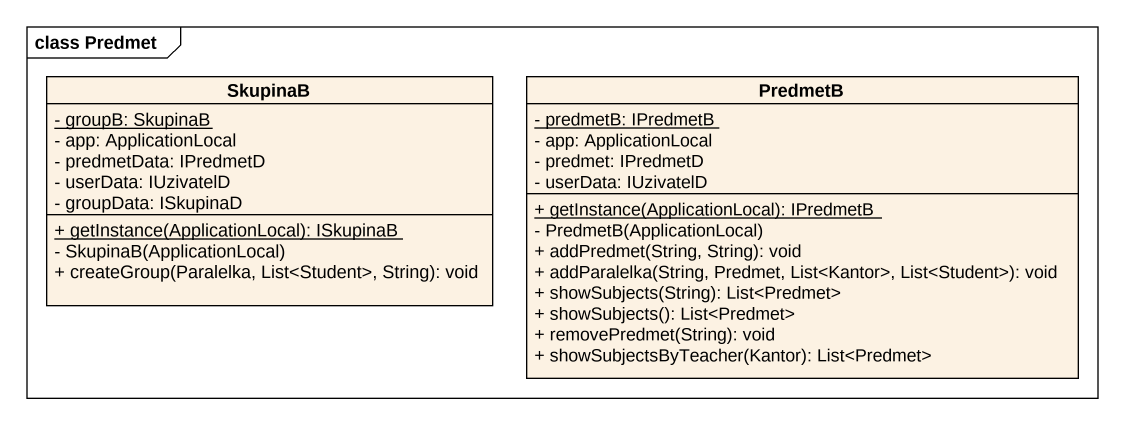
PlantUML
@startuml
mainframe class Predmet
hide circle
hide empty members
skinparam classAttributeIconSize 0
class SkupinaB {
  {static} - groupB: SkupinaB
  - app: ApplicationLocal
  - predmetData: IPredmetD
  - userData: IUzivatelD
  - groupData: ISkupinaD
  {static} + getInstance(ApplicationLocal): ISkupinaB
  - SkupinaB(ApplicationLocal)
  + createGroup(Paralelka, List<Student>, String): void
}
class PredmetB {
  {static} - predmetB: IPredmetB
  - app: ApplicationLocal
  - predmet: IPredmetD
  - userData: IUzivatelD
  {static} + getInstance(ApplicationLocal): IPredmetB
  - PredmetB(ApplicationLocal)
  + addPredmet(String, String): void
  + addParalelka(String, Predmet, List<Kantor>, List<Student>): void
  + showSubjects(String): List<Predmet>
  + showSubjects(): List<Predmet>
  + removePredmet(String): void
  + showSubjectsByTeacher(Kantor): List<Predmet>
}
@enduml
